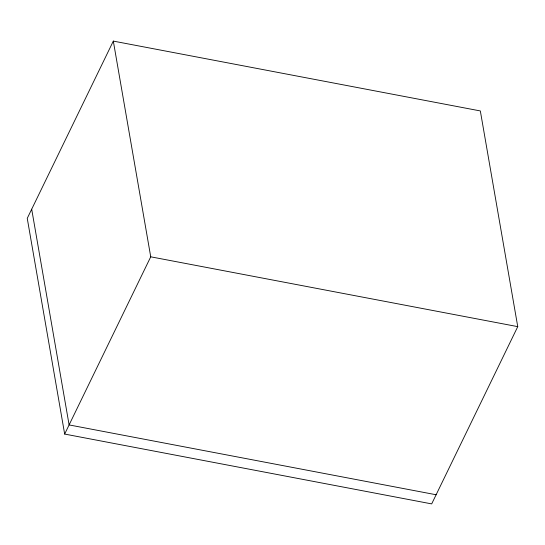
<?xml version="1.0" encoding="UTF-8"?>
<svg xmlns="http://www.w3.org/2000/svg" width="545" height="545" viewBox="0 0 545 545"><rect width="100%" height="100%" fill="white"/><g stroke="black" fill="none" stroke-linecap="round" stroke-linejoin="round"><path stroke-width="0.82" d="M113.319 41.1L27.25 218.354L64.664 434.065L431.681 503.9L517.75 326.646L480.336 110.935L113.319 41.1L150.733 256.818L64.664 434.065M150.733 256.818L517.75 326.646M436.123 494.758L69.106 424.923L31.692 209.205"/></g></svg>
